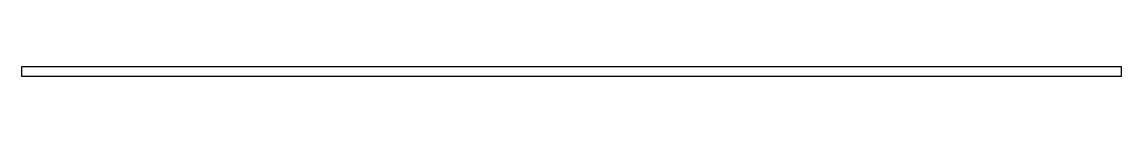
# Model space of a CAD drawing. Header units: millimetres. Extents: x -215 to 108, y -155 to -152.
import ezdxf

# ---------------------------------------------------------------- set-up
doc = ezdxf.new("R2010")
doc.units = ezdxf.units.MM
doc.header["$MEASUREMENT"] = 0
doc.layers.add('Default', color=7, linetype='Continuous', true_color=0x000000)

msp = doc.modelspace()

# ---------------------------------------------------------------- linework, layer by layer
at = {"layer": 'Default'}
for points in [[(-215, -155, 100), (-215, -153.5, 100), (-215, -152, 100)], [(-215, -152, 100), (-215, -152, 98), (-215, -152, 96)], [(-215, -155, 96), (-215, -153.5, 96), (-215, -152, 96)], [(-215, -152, 100), (-53.5, -152, 100), (108, -152, 100)], [(-215, -152, 96), (-53.5, -152, 96), (108, -152, 96)], [(-215, -155, 100), (-215, -155, 98), (-215, -155, 96)], [(108, -155, 100), (-53.5, -155, 100), (-215, -155, 100)], [(108, -155, 96), (-53.5, -155, 96), (-215, -155, 96)], [(108, -152, 100), (108, -152, 98), (108, -152, 96)], [(108, -152, 100), (108, -153.5, 100), (108, -155, 100)], [(108, -152, 96), (108, -153.5, 96), (108, -155, 96)], [(108, -155, 100), (108, -155, 98), (108, -155, 96)]]:
    msp.add_open_spline(points, degree=2, dxfattribs=at)

doc.saveas('drawing.dxf')
